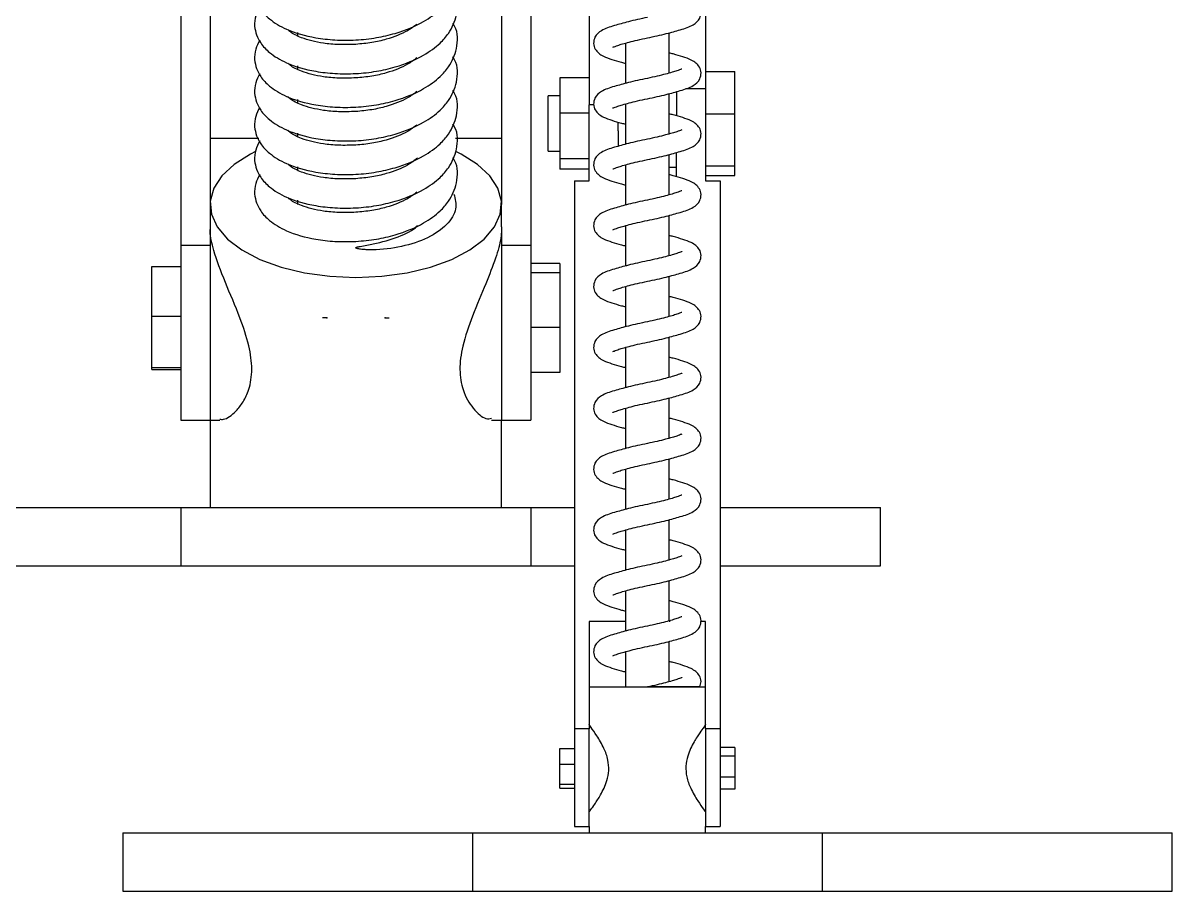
# Model space of a CAD drawing. Header units: millimetres. Extents: x 0 to 297, y 0 to 210.
# Drawn here: x 192.01 to 211.72, y 142.21 to 157.1 of the extents above; entities that cross this region are included whole.
import ezdxf

# ---------------------------------------------------------------- set-up
doc = ezdxf.new("R2010")
doc.units = ezdxf.units.MM
doc.header["$PDSIZE"] = -1

msp = doc.modelspace()

# ---------------------------------------------------------------- linework, layer by layer
at = {"color": 7, "linetype": 'Continuous', "lineweight": 25}
for p, q in [((201.72, 163.293), (201.72, 155.692)), ((203.72, 163.293), (203.72, 155.975)), ((194.72, 159.388), (194.72, 153.288)), ((195.22, 159.267), (195.22, 153.984)), ((200.22, 159.267), (200.22, 153.984)), ((200.72, 159.388), (200.72, 153.288)), ((196.72, 156.935), (196.72, 156.88)), ((203.095, 156.236), (203.095, 156.928)), ((202.345, 156.751), (202.345, 156.06)), ((196.72, 156.359), (196.72, 156.304)), ((201.72, 156.155), (201.22, 156.155)), ((201.22, 156.155), (201.22, 155.548)), ((203.72, 156.266), (204.22, 156.266)), ((204.22, 155.54), (204.22, 156.266)), ((203.22, 155.918), (203.22, 155.504)), ((203.382, 155.975), (203.72, 155.975)), ((203.72, 155.975), (203.72, 154.389)), ((196.72, 155.783), (196.72, 155.728)), ((201.22, 155.847), (201.02, 155.847)), ((201.02, 155.823), (201.02, 155.847)), ((201.02, 154.897), (201.02, 155.823)), ((202.345, 155.708), (202.345, 155.016)), ((203.095, 155.193), (203.095, 155.884)), ((201.72, 155.548), (201.22, 155.548)), ((201.22, 155.548), (201.22, 154.765)), ((201.72, 154.389), (201.72, 155.692)), ((201.801, 155.692), (201.72, 155.692)), ((203.72, 155.54), (204.22, 155.54)), ((204.22, 154.646), (204.22, 155.54)), ((202.22, 155.245), (202.22, 155.396)), ((196.72, 155.207), (196.72, 155.152)), ((202.22, 155.245), (202.22, 154.982)), ((196.057, 155.114), (195.22, 155.114)), ((200.22, 155.114), (199.429, 155.114)), ((201.02, 154.897), (201.22, 154.897)), ((201.72, 154.765), (201.22, 154.765)), ((201.22, 154.765), (201.22, 154.589)), ((203.095, 154.149), (203.095, 154.84)), ((203.22, 154.461), (203.22, 154.875)), ((196.72, 154.631), (196.72, 154.576)), ((201.72, 154.589), (201.22, 154.589)), ((202.345, 154.664), (202.345, 153.973)), ((203.22, 154.617), (203.095, 154.617)), ((203.72, 154.646), (204.22, 154.646)), ((204.22, 154.479), (204.22, 154.646)), ((201.47, 154.389), (201.72, 154.389)), ((201.47, 154.389), (201.47, 144.989)), ((203.72, 154.479), (204.22, 154.479)), ((203.72, 154.389), (203.97, 154.389)), ((203.97, 154.389), (203.97, 144.989)), ((195.22, 153.984), (195.22, 153.602)), ((196.72, 154.055), (196.72, 153.984)), ((200.22, 153.602), (200.22, 153.984)), ((203.095, 153.105), (203.095, 153.797)), ((195.22, 153.602), (195.22, 153.288)), ((200.22, 153.602), (200.22, 153.288)), ((202.345, 153.62), (202.345, 152.929)), ((194.72, 153.288), (195.22, 153.288)), ((194.72, 153.288), (194.72, 150.287)), ((195.22, 153.288), (195.22, 150.287)), ((200.22, 153.288), (200.22, 150.287)), ((200.22, 153.288), (200.72, 153.288)), ((200.72, 153.288), (200.72, 150.287)), ((201.22, 152.973), (200.72, 152.973)), ((201.22, 152.973), (201.22, 152.811)), ((194.22, 152.919), (194.72, 152.919)), ((194.22, 152.071), (194.22, 152.919)), ((201.22, 152.811), (200.72, 152.811)), ((201.22, 152.811), (201.22, 151.875)), ((203.095, 152.062), (203.095, 152.753)), ((202.345, 152.576), (202.345, 151.885)), ((194.22, 152.071), (194.72, 152.071)), ((194.22, 151.188), (194.22, 152.071)), ((201.22, 151.875), (200.72, 151.875)), ((201.22, 151.875), (201.22, 151.102)), ((203.095, 151.018), (203.095, 151.709)), ((202.345, 151.533), (202.345, 150.842)), ((194.22, 151.188), (194.72, 151.188)), ((194.22, 151.155), (194.22, 151.188)), ((194.22, 151.155), (194.72, 151.155)), ((201.22, 151.102), (200.72, 151.102)), ((203.095, 149.974), (203.095, 150.665)), ((202.345, 150.489), (202.345, 149.798)), ((194.72, 150.287), (195.22, 150.287)), ((195.22, 150.287), (195.22, 148.788)), ((195.22, 150.287), (195.385, 150.287)), ((200.048, 150.287), (200.22, 150.287)), ((200.22, 150.287), (200.72, 150.287)), ((200.22, 148.788), (200.22, 150.287)), ((203.095, 148.931), (203.095, 149.622)), ((202.345, 149.445), (202.345, 148.754)), ((188.72, 148.788), (194.72, 148.788)), ((194.72, 148.788), (194.72, 147.788)), ((194.72, 148.788), (200.72, 148.788)), ((200.72, 148.788), (200.72, 147.788)), ((200.72, 148.788), (201.47, 148.788)), ((203.97, 148.788), (206.72, 148.788)), ((206.72, 147.788), (206.72, 148.788)), ((203.095, 147.887), (203.095, 148.578)), ((202.345, 148.402), (202.345, 147.71)), ((188.72, 147.788), (194.72, 147.788)), ((194.72, 147.788), (200.72, 147.788)), ((200.72, 147.788), (201.47, 147.788)), ((203.97, 147.788), (206.72, 147.788)), ((203.095, 146.843), (203.095, 147.534)), ((202.345, 147.358), (202.345, 146.667)), ((202.345, 146.832), (201.72, 146.832)), ((201.72, 146.832), (201.72, 144.989)), ((203.109, 146.832), (203.095, 146.832)), ((203.72, 146.832), (203.638, 146.832)), ((203.72, 144.989), (203.72, 146.832)), ((203.095, 145.799), (203.095, 146.491)), ((202.345, 146.314), (202.345, 145.71)), ((201.72, 145.71), (203.72, 145.71)), ((201.47, 144.989), (201.47, 143.314)), ((201.72, 144.989), (201.47, 144.989)), ((201.72, 143.314), (201.72, 144.989)), ((203.72, 144.989), (203.72, 143.314)), ((203.97, 144.989), (203.72, 144.989)), ((203.97, 144.989), (203.97, 143.314)), ((204.22, 144.673), (203.97, 144.673)), ((204.22, 144.673), (204.22, 144.525)), ((201.22, 144.383), (201.22, 144.656)), ((201.22, 144.656), (201.47, 144.656)), ((204.22, 144.525), (203.97, 144.525)), ((204.22, 144.525), (204.22, 144.165)), ((201.22, 144.383), (201.47, 144.383)), ((201.22, 144.041), (201.22, 144.383)), ((204.22, 144.165), (203.97, 144.165)), ((204.22, 144.165), (204.22, 143.954)), ((201.22, 144.041), (201.47, 144.041)), ((201.22, 143.971), (201.22, 144.041)), ((201.22, 143.971), (201.47, 143.971)), ((204.22, 143.954), (203.97, 143.954)), ((201.47, 143.314), (201.72, 143.314)), ((201.72, 143.314), (201.72, 143.21)), ((203.72, 143.314), (203.97, 143.314)), ((203.72, 143.21), (203.72, 143.314)), ((193.72, 143.21), (193.72, 142.21)), ((193.72, 143.21), (199.72, 143.21)), ((199.72, 143.21), (199.72, 142.21)), ((199.72, 143.21), (205.72, 143.21)), ((205.72, 143.21), (205.72, 142.21)), ((205.72, 143.21), (211.72, 143.21)), ((211.72, 142.21), (211.72, 143.21)), ((193.72, 142.21), (199.72, 142.21)), ((199.72, 142.21), (205.72, 142.21)), ((205.72, 142.21), (211.72, 142.21))]:
    msp.add_line(p, q, dxfattribs=at)
at = {"color": 7, "linetype": 'Continuous'}
for p, q in [((197.22, 152.037), (197.145, 152.037)), ((197.22, 152.037), (197.22, 152.035)), ((198.22, 152.037), (198.22, 152.044)), ((198.22, 152.037), (198.294, 152.037))]:
    msp.add_line(p, q, dxfattribs=at)
at = {"color": 7, "linetype": 'Continuous', "lineweight": 25, "flags": 128}
for points in [[(195.998, 154.89), (195.913, 154.848), (195.633, 154.672), (195.421, 154.475), (195.282, 154.262), (195.222, 154.04), (195.242, 153.816), (195.342, 153.598), (195.518, 153.391), (195.765, 153.204), (196.075, 153.042), (196.437, 152.911), (196.841, 152.814), (197.273, 152.754), (197.72, 152.734)], [(197.72, 152.734), (198.166, 152.754), (198.598, 152.814), (199.002, 152.911), (199.364, 153.042), (199.674, 153.204), (199.921, 153.391), (200.097, 153.598), (200.197, 153.816), (200.217, 154.04), (200.157, 154.262), (200.018, 154.475), (199.806, 154.672), (199.527, 154.848), (199.445, 154.889)]]:
    msp.add_lwpolyline(points, dxfattribs=at)
at = {"color": 7, "linetype": 'Continuous', "lineweight": 25}
for points, knots in [([(196.071, 157.953), (196.045, 157.902), (195.99, 157.798), (195.97, 157.573), (196.058, 157.344), (196.248, 157.144), (196.547, 156.962), (196.947, 156.847), (197.364, 156.8), (197.718, 156.799), (198.069, 156.837), (198.476, 156.931), (198.862, 157.092), (199.148, 157.299), (199.347, 157.524), (199.469, 157.819), (199.478, 158.096), (199.393, 158.225), (199.382, 158.241)], [0, 0, 0, 0, 0.041712, 0.085776, 0.162285, 0.217013, 0.291132, 0.38777, 0.443197, 0.50134, 0.558785, 0.613104, 0.706458, 0.776015, 0.823351, 0.899743, 0.987343, 1, 1, 1, 1]), ([(196.071, 157.377), (196.045, 157.326), (195.99, 157.222), (195.97, 156.997), (196.058, 156.768), (196.248, 156.568), (196.547, 156.386), (196.947, 156.271), (197.364, 156.224), (197.718, 156.223), (198.069, 156.261), (198.476, 156.355), (198.862, 156.516), (199.148, 156.723), (199.347, 156.948), (199.469, 157.243), (199.478, 157.52), (199.393, 157.649), (199.382, 157.665)], [0, 0, 0, 0, 0.041712, 0.085776, 0.1622848, 0.2170133, 0.2911318, 0.3877696, 0.4431968, 0.5013404, 0.5587852, 0.6131042, 0.7064578, 0.7760151, 0.8233514, 0.8997426, 0.9873431, 1, 1, 1, 1]), ([(202.126, 156.681), (202.128, 156.682), (202.134, 156.683), (202.199, 156.708), (202.296, 156.738), (202.409, 156.77), (202.553, 156.806), (202.719, 156.84), (202.887, 156.876), (203.083, 156.922), (203.314, 156.987), (203.489, 157.043), (203.619, 157.151), (203.651, 157.289), (203.608, 157.416), (203.493, 157.504), (203.329, 157.56), (203.206, 157.598), (203.117, 157.62), (203.095, 157.625)], [0, 0, 0, 0, 0.029969, 0.087893, 0.126398, 0.171194, 0.22149, 0.275775, 0.329579, 0.380736, 0.468909, 0.579063, 0.655486, 0.703074, 0.751888, 0.841709, 0.910307, 0.976947, 1, 1, 1, 1]), ([(196.071, 156.801), (196.045, 156.75), (195.99, 156.646), (195.97, 156.421), (196.058, 156.192), (196.248, 155.992), (196.547, 155.81), (196.947, 155.695), (197.364, 155.648), (197.718, 155.647), (198.069, 155.685), (198.476, 155.779), (198.862, 155.94), (199.148, 156.147), (199.347, 156.372), (199.469, 156.667), (199.478, 156.944), (199.393, 157.073), (199.382, 157.089)], [0, 0, 0, 0, 0.041712, 0.085776, 0.162285, 0.217013, 0.291132, 0.38777, 0.443197, 0.50134, 0.558785, 0.613104, 0.706458, 0.776015, 0.823351, 0.899743, 0.987343, 1, 1, 1, 1]), ([(202.72, 157.191), (202.663, 157.179), (202.552, 157.156), (202.356, 157.109), (202.125, 157.044), (201.95, 156.988), (201.82, 156.88), (201.788, 156.742), (201.831, 156.615), (201.946, 156.527), (202.11, 156.471), (202.233, 156.433), (202.322, 156.411), (202.345, 156.406)], [0, 0, 0, 0, 0.074292, 0.144929, 0.266677, 0.418776, 0.524299, 0.590009, 0.657411, 0.781435, 0.876153, 0.968169, 1, 1, 1, 1]), ([(197.72, 156.73), (197.62, 156.727), (197.428, 156.72), (197.099, 156.752), (196.805, 156.825), (196.614, 156.924), (196.565, 156.97), (196.551, 156.984)], [0, 0, 0, 0, 0.1942519, 0.3757534, 0.6822745, 0.9063112, 1, 1, 1, 1]), ([(198.768, 157.075), (198.718, 157.037), (198.585, 156.936), (198.302, 156.827), (197.992, 156.755), (197.812, 156.738), (197.72, 156.73)], [0, 0, 0, 0, 0.218208, 0.574591, 0.780954, 1, 1, 1, 1]), ([(196.071, 156.225), (196.045, 156.174), (195.99, 156.07), (195.97, 155.845), (196.058, 155.616), (196.248, 155.416), (196.547, 155.234), (196.947, 155.119), (197.364, 155.072), (197.718, 155.071), (198.069, 155.109), (198.476, 155.203), (198.862, 155.364), (199.148, 155.571), (199.347, 155.796), (199.469, 156.091), (199.478, 156.368), (199.393, 156.497), (199.382, 156.513)], [0, 0, 0, 0, 0.041712, 0.085776, 0.162285, 0.217013, 0.291132, 0.38777, 0.443197, 0.50134, 0.558785, 0.613104, 0.706458, 0.776015, 0.823351, 0.899743, 0.987343, 1, 1, 1, 1]), ([(198.768, 156.499), (198.718, 156.461), (198.585, 156.36), (198.302, 156.251), (197.992, 156.179), (197.812, 156.162), (197.72, 156.154)], [0, 0, 0, 0, 0.2182083, 0.5745912, 0.7809538, 1, 1, 1, 1]), ([(202.126, 155.638), (202.128, 155.638), (202.134, 155.639), (202.199, 155.664), (202.296, 155.695), (202.409, 155.726), (202.553, 155.762), (202.719, 155.797), (202.887, 155.832), (203.083, 155.879), (203.314, 155.944), (203.489, 155.999), (203.619, 156.107), (203.651, 156.245), (203.608, 156.372), (203.493, 156.46), (203.329, 156.516), (203.206, 156.554), (203.117, 156.576), (203.095, 156.582)], [0, 0, 0, 0, 0.0299688, 0.0878926, 0.1263978, 0.1711937, 0.2214898, 0.275775, 0.3295791, 0.3807361, 0.4689094, 0.5790633, 0.6554856, 0.7030743, 0.7518884, 0.8417094, 0.9103067, 0.9769475, 1, 1, 1, 1]), ([(197.72, 156.154), (197.62, 156.151), (197.428, 156.144), (197.099, 156.176), (196.805, 156.25), (196.614, 156.348), (196.565, 156.394), (196.551, 156.408)], [0, 0, 0, 0, 0.194252, 0.375753, 0.682274, 0.906311, 1, 1, 1, 1]), ([(203.314, 156.306), (203.311, 156.306), (203.305, 156.304), (203.24, 156.28), (203.143, 156.249), (203.03, 156.218), (202.886, 156.182), (202.776, 156.159), (202.72, 156.147)], [0, 0, 0, 0, 0.108671, 0.318711, 0.458337, 0.620773, 0.803154, 1, 1, 1, 1]), ([(202.72, 156.147), (202.663, 156.135), (202.552, 156.112), (202.356, 156.065), (202.125, 156), (201.95, 155.945), (201.82, 155.837), (201.788, 155.698), (201.831, 155.572), (201.946, 155.484), (202.11, 155.427), (202.233, 155.389), (202.322, 155.368), (202.345, 155.362)], [0, 0, 0, 0, 0.074292, 0.144929, 0.266677, 0.418776, 0.524299, 0.590009, 0.657411, 0.781435, 0.876153, 0.968169, 1, 1, 1, 1]), ([(196.071, 155.649), (196.045, 155.598), (195.99, 155.494), (195.97, 155.269), (196.058, 155.04), (196.248, 154.84), (196.547, 154.658), (196.947, 154.543), (197.364, 154.496), (197.718, 154.495), (198.069, 154.534), (198.476, 154.627), (198.862, 154.788), (199.148, 154.995), (199.347, 155.22), (199.469, 155.515), (199.478, 155.792), (199.393, 155.921), (199.382, 155.937)], [0, 0, 0, 0, 0.041712, 0.085776, 0.162285, 0.217013, 0.291132, 0.38777, 0.443197, 0.50134, 0.558785, 0.613104, 0.706458, 0.776015, 0.823351, 0.899743, 0.987343, 1, 1, 1, 1]), ([(198.768, 155.923), (198.718, 155.885), (198.585, 155.784), (198.302, 155.675), (197.992, 155.603), (197.812, 155.586), (197.72, 155.578)], [0, 0, 0, 0, 0.218208, 0.574591, 0.780954, 1, 1, 1, 1]), ([(197.72, 155.578), (197.62, 155.575), (197.428, 155.568), (197.099, 155.6), (196.805, 155.674), (196.614, 155.772), (196.565, 155.818), (196.551, 155.832)], [0, 0, 0, 0, 0.194252, 0.375753, 0.682274, 0.906311, 1, 1, 1, 1]), ([(202.126, 154.594), (202.128, 154.594), (202.134, 154.596), (202.199, 154.62), (202.296, 154.651), (202.409, 154.683), (202.553, 154.718), (202.719, 154.753), (202.887, 154.788), (203.083, 154.835), (203.314, 154.9), (203.489, 154.955), (203.619, 155.064), (203.651, 155.202), (203.608, 155.329), (203.493, 155.417), (203.329, 155.473), (203.206, 155.511), (203.117, 155.532), (203.095, 155.538)], [0, 0, 0, 0, 0.029969, 0.087893, 0.126398, 0.171194, 0.22149, 0.275775, 0.329579, 0.380736, 0.468909, 0.579063, 0.655486, 0.703074, 0.751888, 0.841709, 0.910307, 0.976947, 1, 1, 1, 1]), ([(196.071, 155.073), (196.045, 155.022), (195.99, 154.918), (195.97, 154.693), (196.058, 154.464), (196.248, 154.264), (196.547, 154.082), (196.947, 153.967), (197.364, 153.92), (197.718, 153.919), (198.069, 153.958), (198.476, 154.051), (198.862, 154.212), (199.148, 154.419), (199.347, 154.644), (199.469, 154.939), (199.478, 155.216), (199.393, 155.345), (199.382, 155.361)], [0, 0, 0, 0, 0.041712, 0.085776, 0.162285, 0.217013, 0.291132, 0.38777, 0.443197, 0.50134, 0.558785, 0.613104, 0.706458, 0.776015, 0.823351, 0.899743, 0.987343, 1, 1, 1, 1]), ([(198.768, 155.347), (198.718, 155.309), (198.585, 155.208), (198.302, 155.099), (197.992, 155.027), (197.812, 155.01), (197.72, 155.002)], [0, 0, 0, 0, 0.218208, 0.574591, 0.780954, 1, 1, 1, 1]), ([(197.72, 155.002), (197.62, 154.999), (197.428, 154.993), (197.099, 155.024), (196.805, 155.098), (196.614, 155.196), (196.565, 155.242), (196.551, 155.256)], [0, 0, 0, 0, 0.194252, 0.375753, 0.682274, 0.906311, 1, 1, 1, 1]), ([(203.314, 155.262), (203.311, 155.262), (203.305, 155.261), (203.24, 155.236), (203.143, 155.206), (203.03, 155.174), (202.886, 155.138), (202.776, 155.115), (202.72, 155.103)], [0, 0, 0, 0, 0.1086711, 0.3187112, 0.4583367, 0.6207733, 0.8031541, 1, 1, 1, 1]), ([(202.72, 155.103), (202.663, 155.091), (202.552, 155.068), (202.356, 155.022), (202.125, 154.957), (201.95, 154.901), (201.82, 154.793), (201.788, 154.655), (201.831, 154.528), (201.946, 154.44), (202.11, 154.384), (202.233, 154.346), (202.322, 154.324), (202.345, 154.318)], [0, 0, 0, 0, 0.074292, 0.144929, 0.266677, 0.418776, 0.524299, 0.590009, 0.657411, 0.781435, 0.876153, 0.968169, 1, 1, 1, 1]), ([(197.72, 153.35), (197.838, 153.36), (198.069, 153.38), (198.476, 153.476), (198.862, 153.636), (199.148, 153.843), (199.347, 154.068), (199.469, 154.363), (199.478, 154.64), (199.393, 154.769), (199.382, 154.785)], [0, 0, 0, 0, 0.115198, 0.224128, 0.411338, 0.550826, 0.645753, 0.798946, 0.974618, 1, 1, 1, 1]), ([(198.776, 154.777), (198.724, 154.737), (198.589, 154.633), (198.302, 154.523), (197.992, 154.451), (197.812, 154.434), (197.72, 154.426)], [0, 0, 0, 0, 0.226504, 0.579105, 0.783278, 1, 1, 1, 1]), ([(197.72, 154.426), (197.62, 154.423), (197.428, 154.417), (197.099, 154.448), (196.805, 154.522), (196.614, 154.62), (196.565, 154.666), (196.551, 154.68)], [0, 0, 0, 0, 0.194252, 0.375753, 0.682274, 0.906311, 1, 1, 1, 1]), ([(196.071, 154.497), (196.045, 154.446), (195.99, 154.342), (195.97, 154.117), (196.058, 153.888), (196.248, 153.688), (196.547, 153.506), (196.947, 153.392), (197.364, 153.343), (197.599, 153.347), (197.72, 153.35)], [0, 0, 0, 0, 0.083201, 0.171093, 0.323702, 0.432866, 0.580707, 0.773466, 0.884024, 1, 1, 1, 1]), ([(202.126, 153.55), (202.128, 153.551), (202.134, 153.552), (202.199, 153.577), (202.296, 153.607), (202.409, 153.639), (202.553, 153.675), (202.719, 153.709), (202.887, 153.745), (203.083, 153.791), (203.314, 153.856), (203.489, 153.912), (203.619, 154.02), (203.651, 154.158), (203.608, 154.285), (203.493, 154.373), (203.329, 154.429), (203.206, 154.467), (203.117, 154.489), (203.095, 154.494)], [0, 0, 0, 0, 0.0299688, 0.0878926, 0.1263978, 0.1711937, 0.2214898, 0.275775, 0.3295791, 0.3807361, 0.4689094, 0.5790633, 0.6554856, 0.7030743, 0.7518884, 0.8417094, 0.9103067, 0.9769475, 1, 1, 1, 1]), ([(198.768, 154.195), (198.718, 154.157), (198.585, 154.056), (198.302, 153.947), (197.992, 153.875), (197.812, 153.858), (197.72, 153.85)], [0, 0, 0, 0, 0.218208, 0.574591, 0.780954, 1, 1, 1, 1]), ([(199.402, 154.163), (199.424, 154.078), (199.469, 153.899), (199.301, 153.633), (198.977, 153.404), (198.523, 153.251), (198.143, 153.204), (197.92, 153.207), (197.852, 153.211), (197.806, 153.215), (197.775, 153.22), (197.751, 153.225), (197.735, 153.229), (197.725, 153.234), (197.72, 153.237), (197.72, 153.24), (197.72, 153.24)], [0, 0, 0, 0, 0.170787, 0.358792, 0.546126, 0.727319, 0.898045, 0.929551, 0.951317, 0.966414, 0.976923, 0.984281, 0.991943, 0.995063, 0.998217, 1, 1, 1, 1]), ([(203.314, 154.219), (203.311, 154.218), (203.305, 154.217), (203.24, 154.192), (203.143, 154.162), (203.03, 154.13), (202.886, 154.095), (202.776, 154.071), (202.72, 154.06)], [0, 0, 0, 0, 0.108671, 0.318711, 0.458337, 0.620773, 0.803154, 1, 1, 1, 1]), ([(197.72, 153.85), (197.62, 153.847), (197.428, 153.841), (197.099, 153.872), (196.805, 153.946), (196.614, 154.044), (196.565, 154.09), (196.551, 154.104)], [0, 0, 0, 0, 0.194252, 0.375753, 0.682274, 0.906311, 1, 1, 1, 1]), ([(202.72, 154.06), (202.663, 154.048), (202.552, 154.025), (202.356, 153.978), (202.125, 153.913), (201.95, 153.857), (201.82, 153.749), (201.788, 153.611), (201.831, 153.484), (201.946, 153.396), (202.11, 153.34), (202.233, 153.302), (202.322, 153.28), (202.345, 153.275)], [0, 0, 0, 0, 0.074292, 0.144929, 0.266677, 0.418776, 0.524299, 0.590009, 0.657411, 0.781435, 0.876153, 0.968169, 1, 1, 1, 1]), ([(195.385, 150.303), (195.406, 150.3), (195.482, 150.286), (195.638, 150.402), (195.79, 150.593), (195.9, 150.824), (195.953, 151.151), (195.894, 151.58), (195.719, 152.091), (195.473, 152.657), (195.277, 153.169), (195.222, 153.443), (195.22, 153.54), (195.22, 153.553)], [0, 0, 0, 0, 0.0448069, 0.1677695, 0.2377352, 0.3101734, 0.4020279, 0.4940281, 0.5998455, 0.73995, 0.8805052, 0.9847324, 1, 1, 1, 1]), ([(197.72, 153.24), (197.72, 153.241), (197.72, 153.244), (197.726, 153.248), (197.748, 153.257), (197.848, 153.278), (198.101, 153.318), (198.448, 153.423), (198.713, 153.54), (198.774, 153.619), (198.777, 153.623)], [0, 0, 0, 0, 0.004531, 0.01055, 0.022075, 0.068296, 0.250723, 0.618933, 0.982273, 1, 1, 1, 1]), ([(200.22, 153.553), (200.217, 153.505), (200.209, 153.371), (200.122, 153.061), (199.943, 152.606), (199.722, 152.093), (199.545, 151.586), (199.486, 151.144), (199.552, 150.759), (199.727, 150.469), (199.93, 150.294), (200.017, 150.311), (200.048, 150.317)], [0, 0, 0, 0, 0.05508, 0.156726, 0.265658, 0.393271, 0.508551, 0.600335, 0.69224, 0.810312, 0.931401, 1, 1, 1, 1]), ([(202.126, 152.507), (202.128, 152.507), (202.134, 152.508), (202.199, 152.533), (202.296, 152.564), (202.409, 152.595), (202.553, 152.631), (202.719, 152.666), (202.887, 152.701), (203.083, 152.747), (203.314, 152.812), (203.489, 152.868), (203.619, 152.976), (203.651, 153.114), (203.608, 153.241), (203.493, 153.329), (203.329, 153.385), (203.206, 153.423), (203.117, 153.445), (203.095, 153.451)], [0, 0, 0, 0, 0.029969, 0.087893, 0.126398, 0.171194, 0.22149, 0.275775, 0.329579, 0.380736, 0.468909, 0.579063, 0.655486, 0.703074, 0.751888, 0.841709, 0.910307, 0.976947, 1, 1, 1, 1]), ([(203.314, 153.175), (203.311, 153.175), (203.305, 153.173), (203.24, 153.149), (203.143, 153.118), (203.03, 153.087), (202.886, 153.051), (202.776, 153.028), (202.72, 153.016)], [0, 0, 0, 0, 0.108671, 0.318711, 0.458337, 0.620773, 0.803154, 1, 1, 1, 1]), ([(202.72, 153.016), (202.663, 153.004), (202.552, 152.981), (202.356, 152.934), (202.125, 152.869), (201.95, 152.814), (201.82, 152.706), (201.788, 152.567), (201.831, 152.441), (201.946, 152.353), (202.11, 152.296), (202.233, 152.258), (202.322, 152.237), (202.345, 152.231)], [0, 0, 0, 0, 0.074292, 0.144929, 0.266677, 0.418776, 0.524299, 0.590009, 0.657411, 0.781435, 0.876153, 0.968169, 1, 1, 1, 1]), ([(202.126, 151.463), (202.128, 151.463), (202.134, 151.465), (202.199, 151.489), (202.296, 151.52), (202.409, 151.551), (202.553, 151.587), (202.719, 151.622), (202.887, 151.657), (203.083, 151.704), (203.314, 151.769), (203.489, 151.824), (203.619, 151.933), (203.651, 152.071), (203.608, 152.197), (203.493, 152.286), (203.329, 152.342), (203.206, 152.38), (203.117, 152.401), (203.095, 152.407)], [0, 0, 0, 0, 0.029969, 0.087893, 0.126398, 0.171194, 0.22149, 0.275775, 0.329579, 0.380736, 0.468909, 0.579063, 0.655486, 0.703074, 0.751888, 0.841709, 0.910307, 0.976947, 1, 1, 1, 1]), ([(202.72, 151.972), (202.663, 151.96), (202.552, 151.937), (202.356, 151.891), (202.125, 151.826), (201.95, 151.77), (201.82, 151.662), (201.788, 151.524), (201.831, 151.397), (201.946, 151.309), (202.11, 151.253), (202.233, 151.215), (202.322, 151.193), (202.345, 151.187)], [0, 0, 0, 0, 0.074292, 0.144929, 0.266677, 0.418776, 0.524299, 0.590009, 0.657411, 0.781435, 0.876153, 0.968169, 1, 1, 1, 1]), ([(203.314, 152.131), (203.311, 152.131), (203.305, 152.13), (203.24, 152.105), (203.143, 152.075), (203.03, 152.043), (202.886, 152.007), (202.776, 151.984), (202.72, 151.972)], [0, 0, 0, 0, 0.108671, 0.318711, 0.458337, 0.620773, 0.803154, 1, 1, 1, 1]), ([(202.126, 150.419), (202.128, 150.42), (202.134, 150.421), (202.199, 150.446), (202.296, 150.476), (202.409, 150.508), (202.553, 150.544), (202.719, 150.578), (202.887, 150.614), (203.083, 150.66), (203.314, 150.725), (203.489, 150.781), (203.619, 150.889), (203.651, 151.027), (203.608, 151.154), (203.493, 151.242), (203.329, 151.298), (203.206, 151.336), (203.117, 151.358), (203.095, 151.363)], [0, 0, 0, 0, 0.029969, 0.087893, 0.126398, 0.171194, 0.22149, 0.275775, 0.329579, 0.380736, 0.468909, 0.579063, 0.655486, 0.703074, 0.751888, 0.841709, 0.910307, 0.976947, 1, 1, 1, 1]), ([(203.314, 151.088), (203.311, 151.087), (203.305, 151.086), (203.24, 151.061), (203.143, 151.031), (203.03, 150.999), (202.886, 150.963), (202.776, 150.94), (202.72, 150.928)], [0, 0, 0, 0, 0.108671, 0.318711, 0.458337, 0.620773, 0.803154, 1, 1, 1, 1]), ([(202.72, 150.928), (202.663, 150.917), (202.552, 150.893), (202.356, 150.847), (202.125, 150.782), (201.95, 150.726), (201.82, 150.618), (201.788, 150.48), (201.831, 150.353), (201.946, 150.265), (202.11, 150.209), (202.233, 150.171), (202.322, 150.149), (202.345, 150.144)], [0, 0, 0, 0, 0.074292, 0.144929, 0.266677, 0.418776, 0.524299, 0.590009, 0.657411, 0.781435, 0.876153, 0.968169, 1, 1, 1, 1]), ([(202.126, 149.376), (202.128, 149.376), (202.134, 149.377), (202.199, 149.402), (202.296, 149.432), (202.409, 149.464), (202.553, 149.5), (202.719, 149.535), (202.887, 149.57), (203.083, 149.616), (203.314, 149.681), (203.489, 149.737), (203.619, 149.845), (203.651, 149.983), (203.608, 150.11), (203.493, 150.198), (203.329, 150.254), (203.206, 150.292), (203.117, 150.314), (203.095, 150.32)], [0, 0, 0, 0, 0.029969, 0.087893, 0.126398, 0.171194, 0.22149, 0.275775, 0.329579, 0.380736, 0.468909, 0.579063, 0.655486, 0.703074, 0.751888, 0.841709, 0.910307, 0.976947, 1, 1, 1, 1]), ([(203.314, 150.044), (203.311, 150.044), (203.305, 150.042), (203.24, 150.018), (203.143, 149.987), (203.03, 149.955), (202.886, 149.92), (202.776, 149.897), (202.72, 149.885)], [0, 0, 0, 0, 0.108671, 0.318711, 0.458337, 0.620773, 0.803154, 1, 1, 1, 1]), ([(202.72, 149.885), (202.663, 149.873), (202.552, 149.85), (202.356, 149.803), (202.125, 149.738), (201.95, 149.683), (201.82, 149.574), (201.788, 149.436), (201.831, 149.309), (201.946, 149.221), (202.11, 149.165), (202.233, 149.127), (202.322, 149.106), (202.345, 149.1)], [0, 0, 0, 0, 0.074292, 0.144929, 0.266677, 0.418776, 0.524299, 0.590009, 0.657411, 0.781435, 0.876153, 0.968169, 1, 1, 1, 1]), ([(202.126, 148.332), (202.128, 148.332), (202.134, 148.334), (202.199, 148.358), (202.296, 148.389), (202.409, 148.42), (202.553, 148.456), (202.719, 148.491), (202.887, 148.526), (203.083, 148.573), (203.314, 148.638), (203.489, 148.693), (203.619, 148.801), (203.651, 148.94), (203.608, 149.066), (203.493, 149.154), (203.329, 149.211), (203.206, 149.249), (203.117, 149.27), (203.095, 149.276)], [0, 0, 0, 0, 0.029969, 0.087893, 0.126398, 0.171194, 0.22149, 0.275775, 0.329579, 0.380736, 0.468909, 0.579063, 0.655486, 0.703074, 0.751888, 0.841709, 0.910307, 0.976947, 1, 1, 1, 1]), ([(202.72, 148.841), (202.663, 148.829), (202.552, 148.806), (202.356, 148.759), (202.125, 148.695), (201.95, 148.639), (201.82, 148.531), (201.788, 148.393), (201.831, 148.266), (201.946, 148.178), (202.11, 148.122), (202.233, 148.084), (202.322, 148.062), (202.345, 148.056)], [0, 0, 0, 0, 0.074292, 0.144929, 0.266677, 0.418776, 0.524299, 0.590009, 0.657411, 0.781435, 0.876153, 0.968169, 1, 1, 1, 1]), ([(203.314, 149), (203.311, 149), (203.305, 148.999), (203.24, 148.974), (203.143, 148.943), (203.03, 148.912), (202.886, 148.876), (202.776, 148.853), (202.72, 148.841)], [0, 0, 0, 0, 0.1086711, 0.3187112, 0.4583367, 0.6207733, 0.8031541, 1, 1, 1, 1]), ([(202.126, 147.288), (202.128, 147.289), (202.134, 147.29), (202.199, 147.315), (202.296, 147.345), (202.409, 147.377), (202.553, 147.412), (202.719, 147.447), (202.887, 147.482), (203.083, 147.529), (203.314, 147.594), (203.489, 147.65), (203.619, 147.758), (203.651, 147.896), (203.608, 148.023), (203.493, 148.111), (203.329, 148.167), (203.206, 148.205), (203.117, 148.227), (203.095, 148.232)], [0, 0, 0, 0, 0.0299688, 0.0878926, 0.1263978, 0.1711937, 0.2214898, 0.275775, 0.3295791, 0.3807361, 0.4689094, 0.5790633, 0.6554856, 0.7030743, 0.7518884, 0.8417094, 0.9103067, 0.9769475, 1, 1, 1, 1]), ([(203.314, 147.957), (203.311, 147.956), (203.305, 147.955), (203.24, 147.93), (203.143, 147.9), (203.03, 147.868), (202.886, 147.832), (202.776, 147.809), (202.72, 147.797)], [0, 0, 0, 0, 0.108671, 0.318711, 0.458337, 0.620773, 0.803154, 1, 1, 1, 1]), ([(202.72, 147.797), (202.663, 147.786), (202.552, 147.762), (202.356, 147.716), (202.125, 147.651), (201.95, 147.595), (201.82, 147.487), (201.788, 147.349), (201.831, 147.222), (201.946, 147.134), (202.11, 147.078), (202.233, 147.04), (202.322, 147.018), (202.345, 147.013)], [0, 0, 0, 0, 0.074292, 0.144929, 0.266677, 0.418776, 0.524299, 0.590009, 0.657411, 0.781435, 0.876153, 0.968169, 1, 1, 1, 1]), ([(202.72, 146.404), (202.776, 146.416), (202.887, 146.439), (203.083, 146.485), (203.314, 146.55), (203.489, 146.606), (203.619, 146.714), (203.651, 146.852), (203.608, 146.979), (203.493, 147.067), (203.329, 147.123), (203.206, 147.161), (203.117, 147.183), (203.095, 147.189)], [0, 0, 0, 0, 0.074292, 0.144929, 0.266677, 0.418776, 0.524299, 0.590009, 0.657411, 0.781435, 0.876153, 0.968169, 1, 1, 1, 1]), ([(203.314, 146.913), (203.311, 146.913), (203.305, 146.911), (203.24, 146.887), (203.143, 146.856), (203.03, 146.824), (202.886, 146.789), (202.776, 146.766), (202.72, 146.754)], [0, 0, 0, 0, 0.108671, 0.318711, 0.458337, 0.620773, 0.803154, 1, 1, 1, 1]), ([(202.72, 146.754), (202.663, 146.742), (202.552, 146.719), (202.356, 146.672), (202.125, 146.607), (201.95, 146.552), (201.82, 146.443), (201.788, 146.305), (201.831, 146.178), (201.946, 146.09), (202.11, 146.034), (202.233, 145.996), (202.322, 145.974), (202.345, 145.969)], [0, 0, 0, 0, 0.074292, 0.144929, 0.266677, 0.418776, 0.524299, 0.590009, 0.657411, 0.781435, 0.876153, 0.968169, 1, 1, 1, 1]), ([(202.126, 146.245), (202.128, 146.245), (202.134, 146.246), (202.199, 146.271), (202.296, 146.301), (202.409, 146.333), (202.553, 146.369), (202.663, 146.392), (202.72, 146.404)], [0, 0, 0, 0, 0.1086711, 0.3187112, 0.4583367, 0.6207733, 0.8031541, 1, 1, 1, 1]), ([(203.62, 145.709), (203.63, 145.741), (203.653, 145.81), (203.607, 145.936), (203.493, 146.023), (203.329, 146.08), (203.206, 146.118), (203.117, 146.139), (203.095, 146.145)], [0, 0, 0, 0, 0.127313, 0.270781, 0.534772, 0.736385, 0.932247, 1, 1, 1, 1]), ([(203.314, 145.869), (203.311, 145.869), (203.305, 145.868), (203.24, 145.843), (203.143, 145.812), (203.03, 145.781), (202.886, 145.745), (202.776, 145.722), (202.72, 145.71)], [0, 0, 0, 0, 0.108671, 0.318711, 0.458337, 0.620773, 0.803154, 1, 1, 1, 1]), ([(203.615, 145.71), (203.616, 145.71), (203.619, 145.71), (203.544, 145.71), (203.394, 145.71), (203.186, 145.71), (202.992, 145.71), (202.861, 145.71), (202.789, 145.71), (202.751, 145.71), (202.732, 145.71), (202.721, 145.71), (202.72, 145.71), (202.72, 145.71)], [0, 0, 0, 0, 0.072511, 0.252477, 0.446055, 0.643325, 0.796337, 0.883023, 0.933434, 0.959825, 0.978207, 0.989337, 1, 1, 1, 1]), ([(201.72, 143.564), (201.72, 143.564), (201.722, 143.566), (201.748, 143.602), (201.82, 143.701), (201.924, 143.863), (202.023, 144.063), (202.066, 144.277), (202.048, 144.473), (201.97, 144.682), (201.852, 144.881), (201.755, 145.017), (201.722, 145.061), (201.72, 145.063), (201.72, 145.064)], [0, 0, 0, 0, 0.024165, 0.107117, 0.193074, 0.293513, 0.412794, 0.485562, 0.558621, 0.647859, 0.768235, 0.88936, 0.974879, 1, 1, 1, 1]), ([(203.72, 145.064), (203.719, 145.063), (203.718, 145.061), (203.691, 145.025), (203.619, 144.926), (203.515, 144.764), (203.416, 144.565), (203.373, 144.35), (203.391, 144.154), (203.469, 143.945), (203.587, 143.747), (203.684, 143.61), (203.717, 143.566), (203.719, 143.564), (203.72, 143.564)], [0, 0, 0, 0, 0.024165, 0.107117, 0.193074, 0.293513, 0.412794, 0.485562, 0.558621, 0.647859, 0.768235, 0.88936, 0.974879, 1, 1, 1, 1])]:
    msp.add_open_spline(points, degree=3, knots=knots, dxfattribs=at)
at = {"color": 7, "linetype": 'Continuous'}
for p in [(197.22, 152.037), (198.22, 152.037)]:
    msp.add_point(p, dxfattribs=at)

doc.saveas('drawing.dxf')
